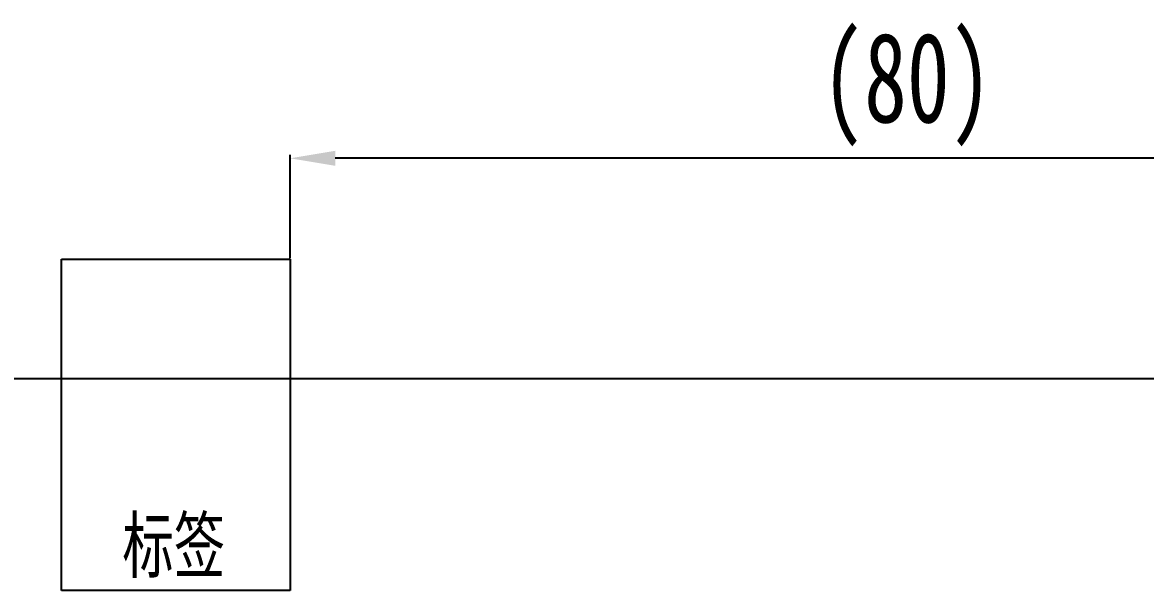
# Model space of a CAD drawing. Header units: inches. Extents: x 47316 to 59086, y 3141 to 11743.
# Drawn here: x 53289.5 to 53352.1, y 6262.2 to 6293.9 of the extents above; entities that cross this region are included whole.
import ezdxf

# ---------------------------------------------------------------- set-up
doc = ezdxf.new("R2010")
doc.units = ezdxf.units.IN
doc.header["$MEASUREMENT"] = 0
doc.styles.add('MtX_FangSong_GB2312', font='')
doc.styles.get("Standard").update_dxf_attribs({"font": ''})
doc.styles.get('MtX_FangSong_GB2312').set_extended_font_data('FangSong_GB2312')
doc.styles.get('Standard').set_extended_font_data('SimSun')
doc.linetypes.add('_VH_OTCON', pattern='A,0.0001,[7,VeSys.shx,S=0.1,R=0,X=0,Y=0],-0.4,[7,VeSys.shx,S=0.1,R=0,X=0,Y=0],-0.4,["X",Standard,S=1,R=0,X=-0.5,Y=-0.5],-0.0001,[7,VeSys.shx,S=0.1,R=0,X=0,Y=0],-0.4', length=1.2002)

msp = doc.modelspace()

# ---------------------------------------------------------------- linework, layer by layer
at = {"color": 0}
for p, q in [((53304.463, 6280.748), (53304.463, 6286.502)), ((53291.726, 6280.688), (53304.463, 6280.688)), ((53291.726, 6262.233), (53291.726, 6280.688)), ((53304.463, 6280.688), (53304.463, 6262.233)), ((53304.463, 6262.233), (53291.726, 6262.233))]:
    msp.add_line(p, q, dxfattribs=at)
at = {"color": 7}
msp.add_line((53365.929, 6286.302), (53306.963, 6286.302), dxfattribs=at)
at = {"color": 0, "linetype": '_VH_OTCON', "ltscale": 5}
msp.add_line((53365.929, 6274.029), (53118.429, 6274.029), dxfattribs=at)
at = {"color": 7}
msp.add_solid([(53306.963, 6286.719), (53306.963, 6285.885), (53304.463, 6286.302)], dxfattribs=at)

# ---------------------------------------------------------------- texts
at = {"color": 7, "width": 0.7}
msp.add_text('(80)', height=5, dxfattribs=at).set_placement((53334.034, 6288.302))
at = {"color": 0, "style": 'MtX_FangSong_GB2312', "width": 0.7}
msp.add_text('标签', height=3, dxfattribs=at).set_placement((53295.109, 6263.26))

doc.saveas('drawing.dxf')
